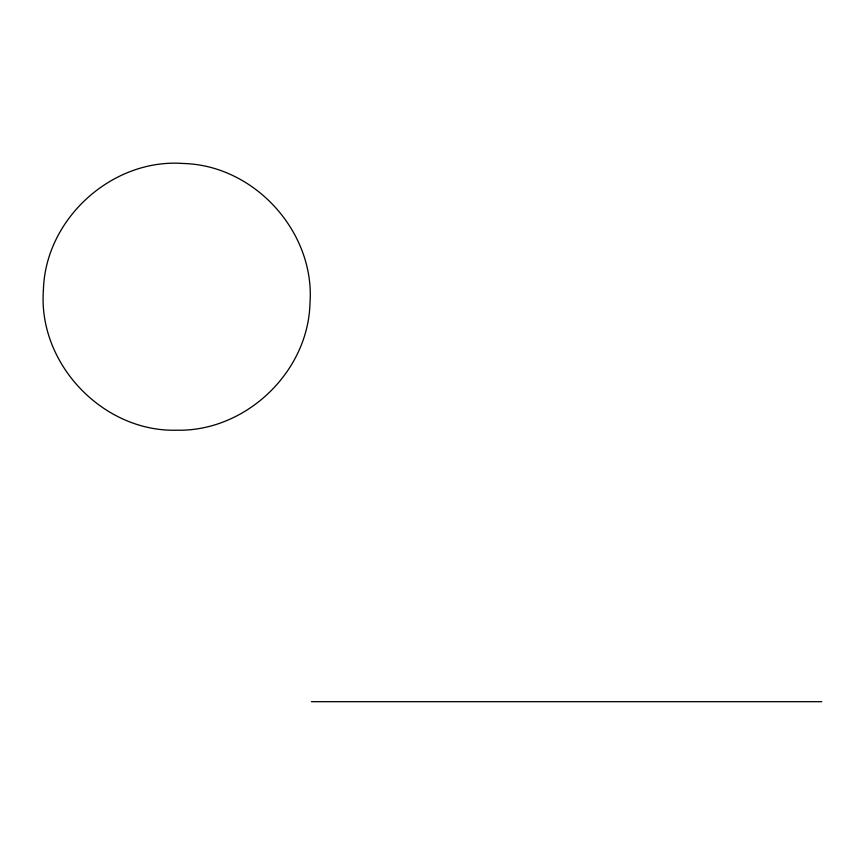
<?xml version="1.0" encoding="UTF-8"?>
<svg xmlns="http://www.w3.org/2000/svg" width="865" height="865" viewBox="0 0 865 865"><rect width="100%" height="100%" fill="white"/><g stroke="black" fill="none" stroke-linecap="round" stroke-linejoin="round"><path stroke-width="1.3" d="M311.389 701.677L821.75 701.677M43.412 290.218C37.8 363.743 102.978 432.197 176.698 430.208C245.606 431.797 308.2 372.242 309.973 303.312C315.26 232.177 254.548 165.183 183.229 163.485C112.104 158.198 45.121 218.91 43.412 290.218"/></g></svg>
